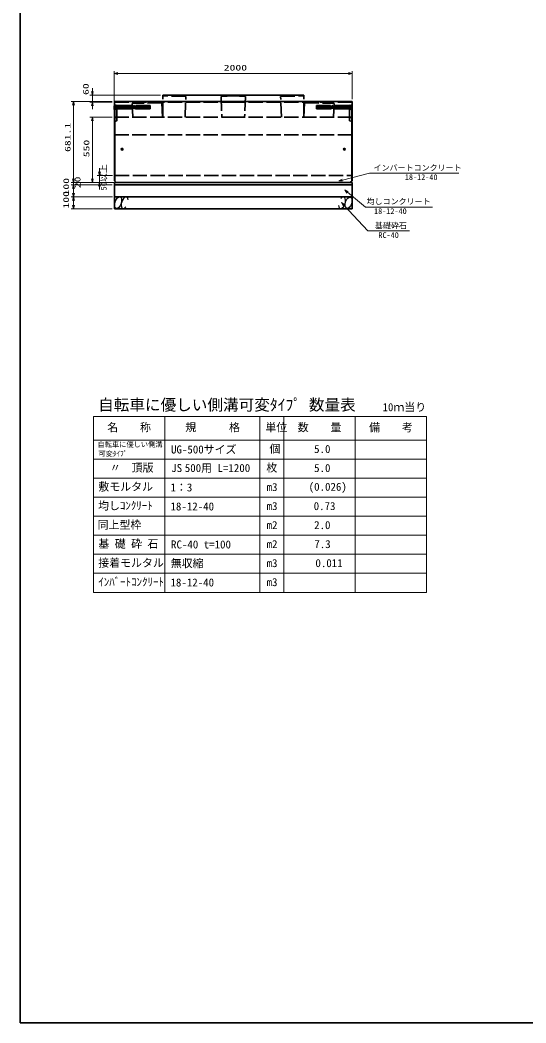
# Model space of a CAD drawing. Units: millimetres on the paper. Extents: x 15 to 1219, y 8 to 859.
# Drawn here: x 15.3 to 227.9, y 15 to 436.9 of the extents above; entities that cross this region are included whole.
import ezdxf
from ezdxf.enums import TextEntityAlignment as Align

# ---------------------------------------------------------------- set-up
doc = ezdxf.new("R2010")
doc.units = ezdxf.units.MM
doc.linetypes.add('DASHED', pattern=[7.5, 6, -1.5])
for name, color, linetype, lineweight in [('D-BMK-HTXT', 7, 'Continuous', 13), ('D-STR-DIM（寸法）', 7, 'Continuous', 13), ('D-STR-HTXT(均しCON-旗)', 7, 'Continuous', 13), ('D-STR-HTXT(基礎砕石-旗)', 7, 'Continuous', 13), ('D-STR-HTXT（旗上げ）', 7, 'Continuous', 13), ('D-STR-STRF(グリ)', 7, 'Continuous', 25), ('D-STR（構造物）', 1, 'Continuous', 35)]:
    doc.layers.add(name, color=color, linetype=linetype, lineweight=lineweight)
doc.styles.add('ＭＳ ゴシック', font='')
doc.styles.get('ＭＳ ゴシック').set_extended_font_data('MS Gothic')

# ---------------------------------------------------------------- blocks, each defined once
blk = doc.blocks.new('_Open30')
at = {"color": 7, "linetype": 'Continuous', "lineweight": 13}
for p, q in [((-1, 0.2679), (0, 0)), ((0, 0), (-1, -0.2679)), ((0, 0), (-1, 0))]:
    blk.add_line(p, q, dxfattribs=at)

msp = doc.modelspace()

# ---------------------------------------------------------------- linework, layer by layer
at = {"layer": 'D-BMK-HTXT'}
for p, q in [((46.095, 270.148), (46.095, 196.148)), ((46.095, 270.148), (186.095, 270.148)), ((76.095, 270.148), (76.095, 196.148)), ((116.095, 270.148), (116.095, 196.148)), ((126.095, 270.148), (126.095, 196.148)), ((156.095, 270.148), (156.095, 196.148)), ((186.095, 270.148), (186.095, 196.148)), ((46.095, 260.148), (186.095, 260.148)), ((46.095, 252.148), (186.095, 252.148)), ((46.095, 244.148), (186.095, 244.148)), ((46.095, 236.148), (186.095, 236.148)), ((46.095, 228.148), (186.095, 228.148)), ((46.095, 220.148), (186.095, 220.148)), ((46.095, 212.148), (186.095, 212.148)), ((46.095, 204.148), (186.095, 204.148)), ((46.095, 196.148), (186.095, 196.148))]:
    msp.add_line(p, q, dxfattribs=at)
at = {"layer": 'D-STR-DIM（寸法）'}
for p, q in [((37.744, 370.036), (37.744, 371.536)), ((54.142, 371.536), (47.703, 371.536)), ((48.703, 373.036), (48.703, 374.536)), ((48.703, 371.536), (48.703, 368.536)), ((53.942, 368.536), (36.744, 368.536)), ((53.942, 367.536), (36.744, 367.536)), ((53.942, 367.536), (36.744, 367.536)), ((37.744, 368.536), (37.744, 367.536)), ((53.142, 368.536), (47.703, 368.536)), ((48.703, 367.036), (48.703, 365.536)), ((37.744, 366.036), (37.744, 364.536)), ((37.744, 366.036), (37.744, 364.036)), ((53.942, 362.536), (36.744, 362.536)), ((54.142, 362.536), (36.744, 362.536)), ((37.744, 361.036), (37.744, 359.036)), ((53.942, 357.536), (36.744, 357.536))]:
    msp.add_line(p, q, dxfattribs=at)
at = {"layer": 'D-STR-HTXT(均しCON-旗)'}
msp.add_lwpolyline([(188.698, 358.226), (160.491, 358.226), (152.932, 364.44)], dxfattribs=at)
at = {"layer": 'D-STR-HTXT(基礎砕石-旗)'}
msp.add_lwpolyline([(179.013, 348.147), (161.442, 348.147), (151.352, 359.013)], dxfattribs=at)
at = {"layer": 'D-STR-HTXT（旗上げ）'}
msp.add_lwpolyline([(199.775, 372.508), (162.142, 372.46), (150.779, 369.595)], dxfattribs=at)
at = {"layer": 'D-STR-STRF(グリ)'}
for centre, major_axis in [((56.517, 360.06), (0.79, 2.421)), ((153.366, 360.013), (-0.79, -2.421))]:
    msp.add_ellipse(centre, major_axis=major_axis, ratio=0.5139, dxfattribs=at)
for centre, start_param, end_param in [((59.258, 360.06), 5.3575563, 10.3750652), ((150.626, 360.013), 2.2159636, 7.2334726)]:
    msp.add_ellipse(centre, major_axis=(0.79, 2.421), ratio=0.5139, start_param=start_param, end_param=end_param, dxfattribs=at)
at = {"layer": 'D-STR（構造物）', "color": 2}
for p, q in [((15.29, 858.734), (15.29, 15.021)), ((15.29, 15.021), (1218.634, 15.021))]:
    msp.add_line(p, q, dxfattribs=at)
at = {"layer": 'D-STR（構造物）', "lineweight": 13}
for p, q in [((54.852, 401.792), (54.852, 415.384)), ((56.352, 414.384), (153.342, 414.384)), ((154.842, 403.589), (154.842, 415.384)), ((74.267, 405.287), (44.669, 405.287)), ((45.669, 406.787), (45.669, 408.287)), ((45.669, 405.287), (45.669, 402.339)), ((53.942, 402.589), (36.744, 402.589)), ((37.744, 370.036), (37.744, 401.089)), ((53.942, 402.339), (44.669, 402.339)), ((45.669, 400.839), (45.669, 399.339)), ((53.942, 396.036), (44.669, 396.036)), ((45.669, 394.536), (45.669, 370.036)), ((54.692, 368.536), (36.744, 368.536)), ((54.692, 368.536), (44.669, 368.536))]:
    msp.add_line(p, q, dxfattribs=at)
at = {"layer": 'D-STR（構造物）', "linetype": 'DASHED'}
for p, q in [((75.267, 396.036), (75.267, 405.287)), ((84.967, 404.758), (75.267, 404.996)), ((104.892, 405), (99.767, 404.758)), ((104.892, 405), (110.017, 404.758)), ((124.817, 404.758), (134.517, 404.996)), ((134.517, 396.036), (134.517, 405.287)), ((54.941, 400.747), (55.62, 401.087)), ((54.941, 400.997), (57.941, 399.497)), ((54.941, 399.247), (58.441, 400.997)), ((56.441, 400.997), (54.941, 400.247)), ((57.441, 400.997), (54.941, 399.747)), ((54.942, 402.339), (104.892, 402.339)), ((54.942, 401.25), (55.992, 400.997)), ((58.941, 399.497), (55.893, 401.021)), ((69.942, 400.997), (55.992, 400.997)), ((56.441, 399.497), (59.441, 400.997)), ((59.941, 399.497), (56.941, 400.997)), ((57.441, 399.497), (60.441, 400.997)), ((57.941, 400.997), (60.941, 399.497)), ((61.441, 400.997), (58.441, 399.497)), ((58.941, 400.997), (61.941, 399.497)), ((62.441, 400.997), (59.441, 399.497)), ((59.941, 400.997), (62.941, 399.497)), ((63.441, 400.997), (60.441, 399.497)), ((60.941, 400.997), (63.941, 399.497)), ((61.441, 399.497), (64.441, 400.997)), ((64.941, 399.497), (61.941, 400.997)), ((62.441, 399.497), (65.441, 400.997)), ((74.892, 402.041), (62.442, 401.787)), ((62.678, 396.036), (62.442, 401.787)), ((65.941, 399.497), (62.941, 400.997)), ((63.441, 399.497), (66.441, 400.997)), ((63.941, 400.997), (66.941, 399.497)), ((64.441, 399.497), (67.441, 400.997)), ((64.941, 400.997), (67.941, 399.497)), ((68.441, 400.997), (65.441, 399.497)), ((65.941, 400.997), (68.941, 399.497)), ((69.441, 400.997), (66.441, 399.497)), ((66.941, 400.997), (69.942, 399.496)), ((69.942, 399.996), (67.941, 400.997)), ((69.942, 400.497), (68.941, 400.997)), ((69.942, 399.497), (69.942, 400.997)), ((74.892, 402.041), (75.157, 396.036)), ((84.617, 396.036), (84.967, 404.758)), ((99.767, 404.758), (99.768, 404.732)), ((99.768, 404.732), (100.117, 396.036)), ((154.842, 402.339), (104.892, 402.339)), ((110.016, 404.732), (109.667, 396.036)), ((110.017, 404.758), (110.016, 404.732)), ((125.167, 396.036), (124.817, 404.758)), ((134.892, 402.041), (134.627, 396.036)), ((134.892, 402.041), (147.342, 401.787)), ((139.842, 400.497), (140.843, 400.997)), ((139.842, 399.996), (141.843, 400.997)), ((142.843, 400.997), (139.842, 399.496)), ((139.842, 400.997), (153.792, 400.997)), ((139.842, 399.497), (139.842, 400.997)), ((140.343, 400.997), (143.343, 399.497)), ((143.843, 400.997), (140.843, 399.497)), ((141.343, 400.997), (144.343, 399.497)), ((144.843, 400.997), (141.843, 399.497)), ((145.343, 399.497), (142.343, 400.997)), ((145.843, 400.997), (142.843, 399.497)), ((146.343, 399.497), (143.343, 400.997)), ((143.843, 399.497), (146.843, 400.997)), ((147.343, 399.497), (144.343, 400.997)), ((144.843, 399.497), (147.843, 400.997)), ((148.343, 399.497), (145.343, 400.997)), ((148.843, 400.997), (145.843, 399.497)), ((146.343, 400.997), (149.343, 399.497)), ((149.843, 400.997), (146.843, 399.497)), ((147.106, 396.036), (147.342, 401.787)), ((147.343, 400.997), (150.343, 399.497)), ((150.843, 400.997), (147.843, 399.497)), ((148.343, 400.997), (151.343, 399.497)), ((151.843, 400.997), (148.843, 399.497)), ((152.343, 399.497), (149.343, 400.997)), ((149.843, 399.497), (152.843, 400.997)), ((153.343, 399.497), (150.343, 400.997)), ((150.843, 399.497), (153.89, 401.021)), ((154.843, 399.247), (151.343, 400.997)), ((154.843, 400.997), (151.843, 399.497)), ((152.343, 400.997), (154.843, 399.747)), ((153.343, 400.997), (154.843, 400.247)), ((154.842, 401.25), (153.792, 400.997)), ((154.843, 400.747), (154.164, 401.087)), ((54.941, 400.497), (56.941, 399.497)), ((54.941, 399.997), (55.941, 399.497)), ((54.942, 399.17), (55.992, 399.497)), ((69.942, 399.497), (55.991, 399.497)), ((55.992, 394.543), (55.992, 399.497)), ((67.441, 399.497), (69.942, 400.747)), ((68.441, 399.497), (69.942, 400.247)), ((69.441, 399.497), (69.942, 399.747)), ((142.343, 399.497), (139.842, 400.747)), ((141.343, 399.497), (139.842, 400.247)), ((140.343, 399.497), (139.842, 399.747)), ((139.842, 399.497), (153.793, 399.497)), ((154.843, 400.497), (152.843, 399.497)), ((153.792, 394.543), (153.792, 399.497)), ((154.842, 399.17), (153.792, 399.497)), ((154.843, 399.997), (153.843, 399.497)), ((54.942, 396.036), (104.892, 396.036)), ((55.992, 395.739), (54.942, 396.008)), ((54.942, 394.274), (55.992, 394.543)), ((154.842, 396.036), (104.892, 396.036)), ((153.792, 395.739), (154.842, 396.008)), ((154.842, 394.274), (153.792, 394.543)), ((54.942, 388.536), (104.892, 388.536)), ((154.842, 388.536), (104.892, 388.536)), ((55.142, 371.536), (154.942, 371.536))]:
    msp.add_line(p, q, dxfattribs=at)
at = {"layer": 'D-STR（構造物）'}
for p, q in [((75.267, 405.287), (104.892, 405.287)), ((134.517, 405.287), (104.892, 405.287)), ((54.852, 400.792), (54.947, 400.887)), ((54.852, 400.792), (54.852, 399.292)), ((54.942, 369.286), (54.942, 402.589)), ((54.942, 402.589), (104.892, 402.589)), ((154.842, 402.589), (104.892, 402.589)), ((154.842, 369.286), (154.842, 402.589)), ((54.852, 399.292), (54.947, 399.197)), ((55.102, 399.084), (55.102, 369.286)), ((154.682, 399.084), (154.682, 369.286)), ((104.892, 396.036), (104.992, 396.136)), ((57.742, 382.536), (58.642, 382.536)), ((58.192, 382.986), (58.192, 382.086)), ((152.042, 382.536), (151.142, 382.536)), ((151.592, 382.986), (151.592, 382.086)), ((54.942, 369.286), (55.692, 368.536)), ((154.942, 368.536), (54.942, 368.536)), ((54.942, 368.536), (54.942, 367.536)), ((54.942, 367.536), (154.942, 367.536)), ((54.942, 367.536), (154.942, 367.536)), ((54.942, 367.536), (54.942, 362.536)), ((104.892, 368.536), (55.692, 368.536)), ((104.892, 368.536), (154.092, 368.536)), ((154.842, 369.286), (154.092, 368.536)), ((154.942, 368.536), (154.942, 367.536)), ((154.942, 367.536), (154.942, 362.536)), ((54.942, 362.536), (154.942, 362.536)), ((54.942, 362.536), (54.942, 357.536)), ((54.942, 362.536), (154.942, 362.536)), ((154.942, 362.536), (154.942, 357.536)), ((54.942, 357.536), (154.942, 357.536))]:
    msp.add_line(p, q, dxfattribs=at)
for centre, radius in [((58.192, 382.536), 0.35), ((58.192, 382.536), 0.3), ((151.592, 382.536), 0.35), ((151.592, 382.536), 0.3)]:
    msp.add_circle(centre, radius, dxfattribs=at)

# ---------------------------------------------------------------- block references
at = {"layer": 'D-STR-DIM（寸法）', "xscale": 1.5, "yscale": 1.5}
for p, rotation in [((48.703, 371.536), 270), ((37.744, 368.536), 270), ((37.744, 367.536), 90), ((37.744, 367.536), 90), ((48.703, 368.536), 90), ((37.744, 362.536), 270), ((37.744, 362.536), 90), ((37.744, 357.536), 270)]:
    msp.add_blockref('_Open30', p, dxfattribs=dict(at, rotation=rotation))
at = {"layer": 'D-STR-HTXT(均しCON-旗)', "xscale": 1.5, "yscale": 1.5, "rotation": 140.57786}
msp.add_blockref('_Open30', (151.773, 365.393), dxfattribs=at)
at = {"layer": 'D-STR-HTXT(基礎砕石-旗)', "xscale": 1.5, "yscale": 1.5, "rotation": 132.88015}
msp.add_blockref('_Open30', (150.331, 360.112), dxfattribs=at)
at = {"layer": 'D-STR-HTXT（旗上げ）', "xscale": 1.5, "yscale": 1.5, "rotation": 194.1476}
msp.add_blockref('_Open30', (149.324, 369.229), dxfattribs=at)
at = {"layer": 'D-STR（構造物）', "xscale": 1.5, "yscale": 1.5}
for p, rotation in [((54.852, 414.384), 180), ((45.669, 405.287), 270), ((37.744, 402.589), 90), ((45.669, 402.339), 90), ((45.669, 396.036), 90), ((37.744, 368.536), 270), ((45.669, 368.536), 270)]:
    msp.add_blockref('_Open30', p, dxfattribs=dict(at, rotation=rotation))
msp.add_blockref('_Open30', (154.842, 414.384), dxfattribs=at)

# ---------------------------------------------------------------- texts
at = {"layer": 'D-BMK-HTXT', "style": 'ＭＳ ゴシック'}
for s, height, p in [('自転車に優しい側溝可変ﾀｲﾌﾟ 数量表', 4.811, (48.097, 271.188)), ('10ｍ当り', 3.367, (167.635, 271.344)), ('名\u3000\u3000称', 3.367, (51.931, 262.866)), ('規\u3000\u3000\u3000格', 3.367, (84.735, 262.883)), ('単位', 3.367, (118.415, 262.848)), ('数\u3000\u3000量', 3.367, (131.985, 262.883)), ('備\u3000\u3000考', 3.367, (162.002, 262.843)), ('自転車に優しい側溝', 2.165, (47.877, 256.619)), ('UG-500サイズ', 3.367, (78.743, 253.554)), ('個', 3.367, (120.127, 253.83)), ('5.0', 3.367, (138.885, 253.75)), ('可変ﾀｲﾌﾟ', 2.165, (48.22, 252.743)), ('\u3000〃\u3000頂版', 3.367, (48.414, 245.892)), ('JS', 3.367, (78.827, 245.756)), ('500用 L=1200', 3.367, (84.529, 245.756)), ('枚', 3.367, (118.794, 245.892)), ('5.0', 3.367, (138.885, 245.75)), ('敷モルタル', 3.367, (48.201, 237.892)), ('1：3', 3.367, (78.512, 237.598)), ('m3', 3.367, (118.919, 237.75)), ('(0.026)', 3.367, (136.606, 237.867)), ('均しｺﾝｸﾘｰﾄ', 3.367, (48.077, 229.911)), ('18-12-40', 3.367, (78.512, 229.598)), ('m3', 3.367, (118.919, 229.75)), ('0.73', 3.367, (138.715, 229.75)), ('同上型枠', 3.367, (47.881, 221.866)), ('m2', 3.367, (118.91, 221.75)), ('2.0', 3.367, (138.885, 221.75)), ('基 礎 砕 石', 3.367, (48.201, 213.857)), ('RC-40 t=100', 3.367, (78.744, 213.598)), ('m2', 3.367, (118.91, 213.75)), ('7.3', 3.367, (138.975, 213.75)), ('接着モルタル', 3.367, (48.165, 205.857)), ('無収縮', 3.367, (78.637, 205.679)), ('m3', 3.367, (118.919, 205.75)), ('0.011', 3.367, (139.438, 205.75)), ('ｲﾝﾊﾞｰﾄｺﾝｸﾘｰﾄ', 3.367, (48.183, 197.822)), ('18-12-40', 3.367, (78.512, 197.598)), ('m3', 3.367, (118.919, 197.75))]:
    msp.add_text(s, height=height, dxfattribs=at).set_placement(p, align=Align.BOTTOM_LEFT)
at = {"layer": 'D-STR-DIM（寸法）', "style": 'ＭＳ ゴシック'}
for s, width, p in [('50以上', 1.1, (52.378, 365.18)), ('100', 1.5, (36.598, 363.089)), ('20', 1.5, (41.416, 366.148)), ('100', 1.5, (36.545, 357.587))]:
    msp.add_text(s, height=2.405, rotation=90, dxfattribs=dict(at, width=width)).set_placement(p, align=Align.BOTTOM_LEFT)
at = {"layer": 'D-STR-HTXT(均しCON-旗)', "style": 'ＭＳ ゴシック'}
for s, p in [('均しコンクリート', (160.938, 358.637)), ('18-12-40', (164.072, 354.575))]:
    msp.add_text(s, height=2.405, dxfattribs=at).set_placement(p, align=Align.BOTTOM_LEFT)
at = {"layer": 'D-STR-HTXT(基礎砕石-旗)', "style": 'ＭＳ ゴシック'}
for s, p in [('基礎砕石', (164.426, 348.481)), ('RC-40', (165.913, 344.496))]:
    msp.add_text(s, height=2.405, dxfattribs=at).set_placement(p, align=Align.BOTTOM_LEFT)
at = {"layer": 'D-STR-HTXT（旗上げ）', "style": 'ＭＳ ゴシック'}
for s, p in [('インバートコンクリート', (163.872, 372.804)), ('18-12-40', (177.014, 368.857))]:
    msp.add_text(s, height=2.405, dxfattribs=at).set_placement(p, align=Align.BOTTOM_LEFT)
at = {"layer": 'D-STR（構造物）', "style": 'ＭＳ ゴシック', "width": 1.5}
msp.add_text('2000', height=2.405, dxfattribs=at).set_placement((100.888, 414.921), align=Align.BOTTOM_LEFT)
for s, p in [('60', (44.854, 405.372)), ('681.1', (37.207, 381.396)), ('550', (45.132, 379.161))]:
    msp.add_text(s, height=2.405, rotation=90, dxfattribs=at).set_placement(p, align=Align.BOTTOM_LEFT)

doc.saveas('drawing.dxf')
